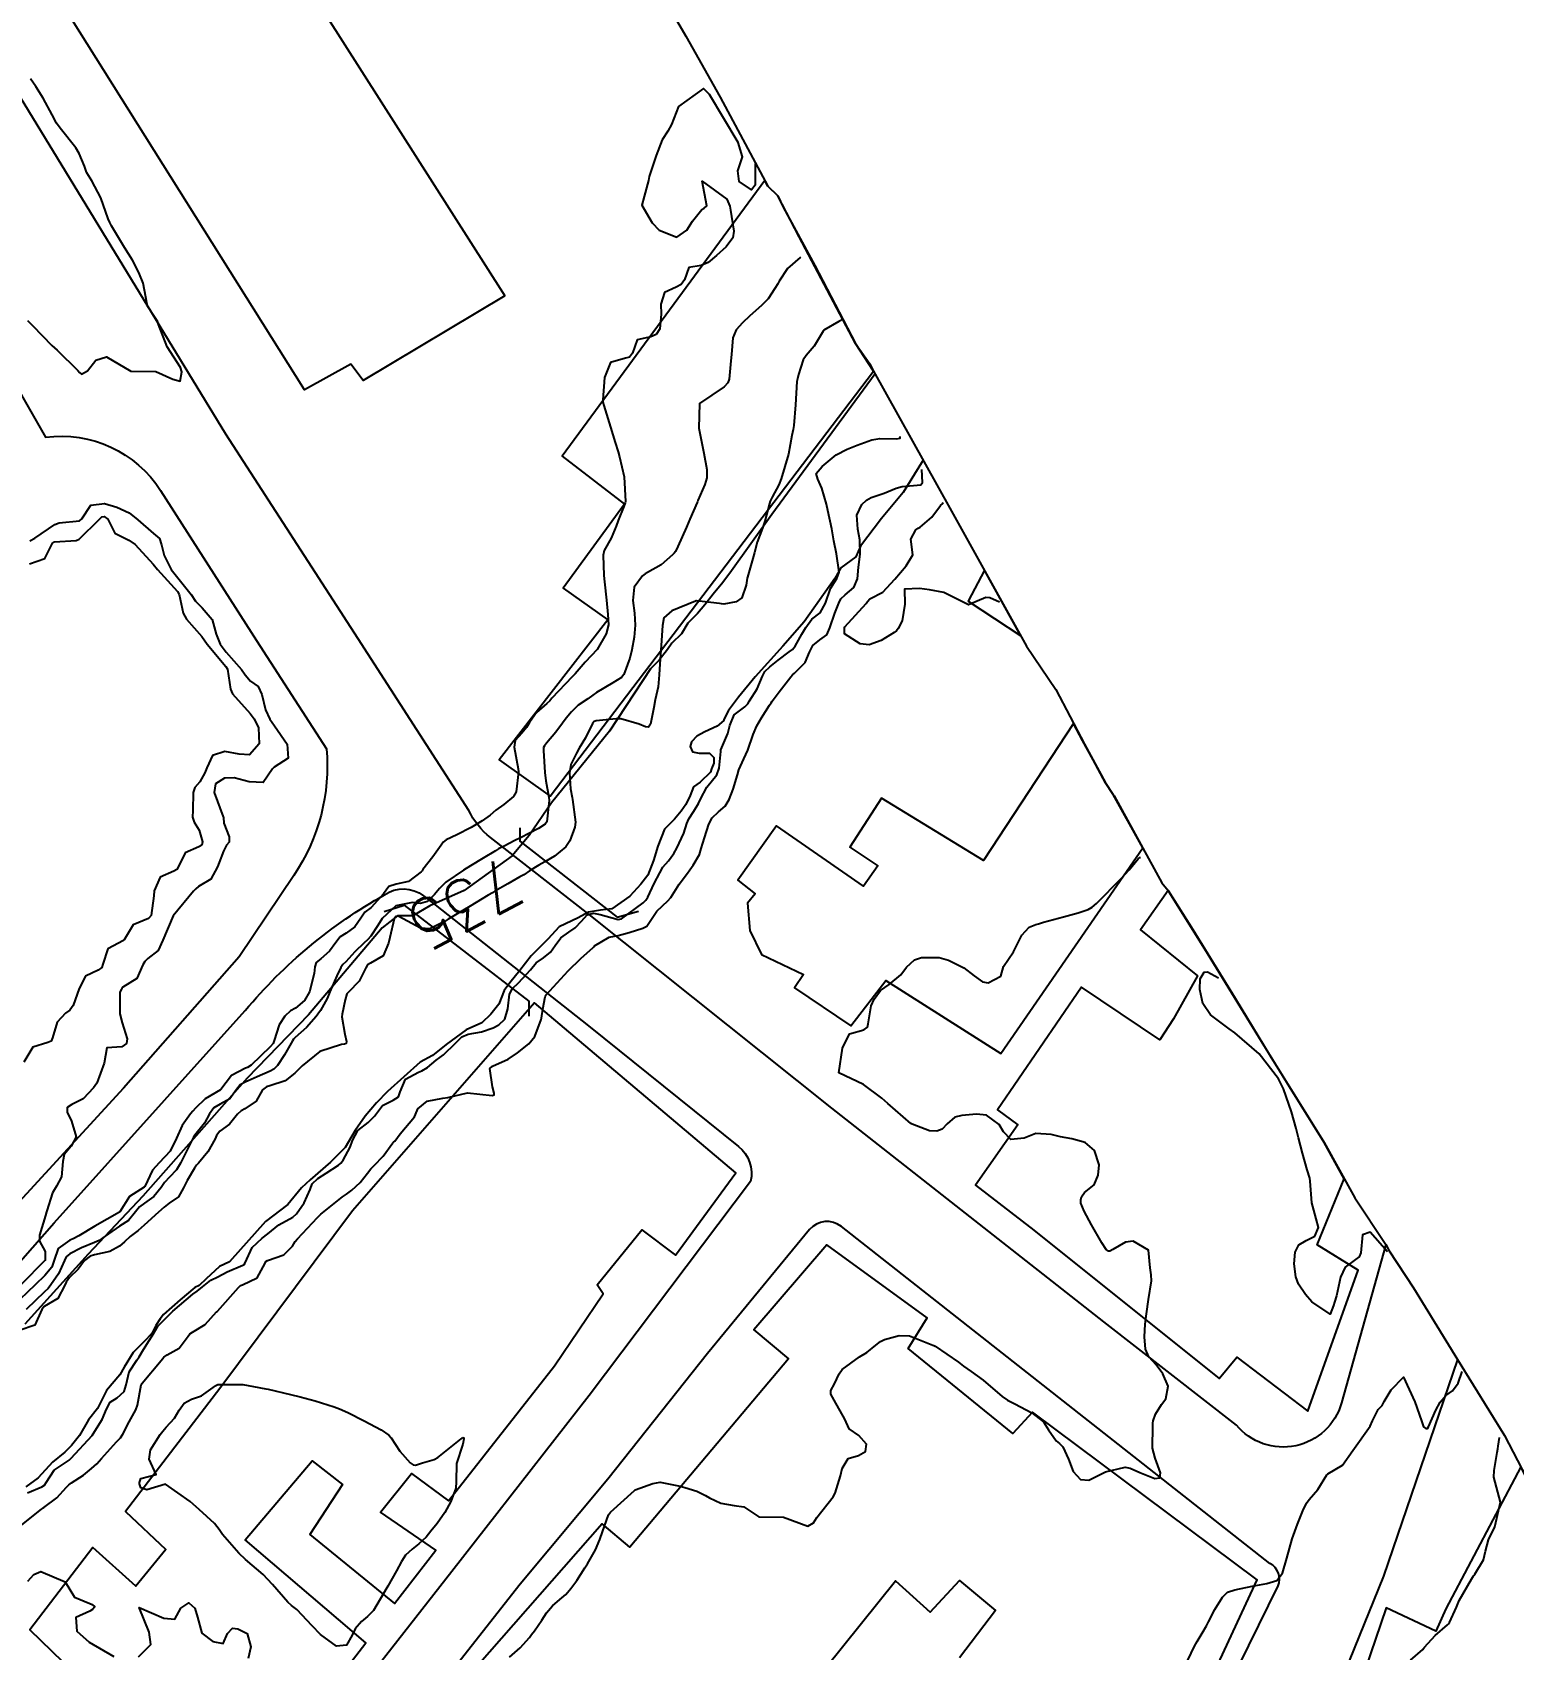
# Model space of a CAD drawing. Header units: metres. Extents: x 318500 to 325275, y 7408834 to 7428799.
# Drawn here: x 320655.9 to 320775.7, y 7410100.4 to 7410231.3 of the extents above; entities that cross this region are included whole.
import ezdxf
from ezdxf.enums import TextEntityAlignment as Align

# ---------------------------------------------------------------- set-up
doc = ezdxf.new("R2010")
doc.units = ezdxf.units.M
doc.header["$MEASUREMENT"] = 0
for name, color, linetype in [('Area', 45, 'Continuous'), ('Cotas', 45, 'Continuous'), ('Curvas de Nivel 1m', 11, 'Continuous'), ('Curvas de Nivel 5m', 15, 'Continuous'), ('Edificações', 30, 'Continuous'), ('Hidrografia', 140, 'Continuous'), ('Pontes_Viadutos_Tubos', 190, 'Continuous'), ('Vias Primárias', 230, 'Continuous')]:
    doc.layers.add(name, color=color, linetype=linetype)
doc.styles.add('Style-STANDARD', font='STANDARD.shx')

msp = doc.modelspace()

# ---------------------------------------------------------------- linework, layer by layer
at = {"layer": 'Area'}
msp.add_lwpolyline([(320704.37, 7410238.52), (320708.75, 7410230.95), (320711.53, 7410226.01), (320715.38, 7410218.82), (320716.19, 7410218.03), (320716.63, 7410217.11), (320719.18, 7410212.39), (320722.49, 7410206.07), (320723.63, 7410204.43), (320723.95, 7410203.83), (320730.11, 7410192.76), (320736.33, 7410181.59), (320738.7, 7410178.08), (320741, 7410173.65), (320742.7, 7410170.54), (320743.41, 7410169.48), (320747.27, 7410162.45), (320747.79, 7410161.81), (320749.78, 7410158.66), (320753.2, 7410153.12), (320756.04, 7410148.43), (320760.39, 7410141.42), (320762.87, 7410136.96), (320765.38, 7410133.17), (320765.65, 7410132.66), (320767.62, 7410129.68), (320771.18, 7410123.87), (320774.99, 7410117.73), (320777.46, 7410112.96)], dxfattribs=at)
at = {"layer": 'Curvas de Nivel 1m', "flags": 128}
for points, elevation in [([(320714.36, 7410220.65), (320714.36, 7410218.89), (320714.08, 7410218.5), (320713.06, 7410219.18), (320712.96, 7410220.04), (320713.33, 7410221.18), (320712.98, 7410222.33), (320710.67, 7410226.23), (320710.18, 7410226.72), (320708.17, 7410225.25), (320707.61, 7410223.79), (320707.29, 7410223.26), (320706.84, 7410222.56), (320706.36, 7410221.28), (320706.1, 7410220.47), (320705.78, 7410219.6), (320705.73, 7410219.28), (320705.38, 7410217.97), (320705.21, 7410217.28), (320706.04, 7410215.84), (320706.6, 7410215.26), (320708.02, 7410214.68), (320708.84, 7410215.24), (320709.29, 7410215.98), (320710.06, 7410216.91), (320710.24, 7410217.04), (320710.45, 7410217.21), (320710.09, 7410219.22), (320712.07, 7410217.76), (320712.32, 7410217.19), (320712.37, 7410216.88), (320712.65, 7410215.18), (320712.57, 7410214.64), (320712.02, 7410213.89), (320711.25, 7410213.2), (320710.57, 7410212.64), (320710, 7410212.38), (320708.99, 7410212.24), (320708.65, 7410211.24), (320708.38, 7410210.84), (320707.97, 7410210.63), (320707.02, 7410210.2), (320706.73, 7410209.26), (320706.76, 7410208.44), (320706.65, 7410207.26), (320706.37, 7410206.81), (320705.92, 7410206.62), (320704.83, 7410206.37), (320704.45, 7410205.29), (320704.21, 7410204.98), (320703.89, 7410204.89), (320702.66, 7410204.54), (320702.19, 7410203.33), (320702.03, 7410201.51), (320702.04, 7410201.33), (320702.12, 7410201.05), (320702.67, 7410199.32), (320703.05, 7410198.06), (320703.27, 7410197.31), (320703.38, 7410196.9), (320703.77, 7410195.3), (320703.88, 7410193.3), (320703.86, 7410193.18), (320703.73, 7410192.88), (320703.27, 7410191.76), (320703.12, 7410191.31), (320702.71, 7410190.33), (320702.15, 7410189.32), (320702.06, 7410188.95), (320702.13, 7410187.32), (320702.19, 7410186.79), (320702.34, 7410185.32), (320702.46, 7410184.16), (320702.49, 7410183.32), (320702.32, 7410182.6), (320701.58, 7410181.33), (320700.61, 7410180.29), (320699.8, 7410179.35), (320699.67, 7410179.22), (320699.55, 7410179.1), (320697.93, 7410177.37), (320697.75, 7410177.16), (320697.52, 7410176.95), (320696.67, 7410176.23), (320696.12, 7410175.4), (320695.88, 7410175.02), (320695.49, 7410174.55), (320694.94, 7410173.95), (320694.86, 7410173.42), (320695.19, 7410171.67), (320695.21, 7410171.41), (320695.04, 7410169.8), (320694.82, 7410169.42), (320694.04, 7410168.79), (320693.4, 7410168.31), (320692.92, 7410167.92), (320692.28, 7410167.45), (320691.38, 7410166.92), (320690.22, 7410166.32), (320689.37, 7410165.91), (320689.13, 7410165.73), (320688.97, 7410165.49), (320688.3, 7410164.55), (320687.49, 7410163.51), (320687.42, 7410163.42), (320687.34, 7410163.32), (320686.31, 7410162.54), (320685.32, 7410162.34), (320684.72, 7410162.15), (320684.29, 7410161.56), (320683.3, 7410160.45), (320682.8, 7410160.07), (320682.47, 7410159.58), (320681.97, 7410158.89), (320681.27, 7410158.38), (320680.79, 7410158.07), (320680.45, 7410157.6), (320679.94, 7410156.92), (320679.24, 7410156.3), (320678.86, 7410156), (320678.75, 7410155.63), (320678.7, 7410155.1), (320678.3, 7410153.63), (320677.91, 7410152.93), (320677.19, 7410152.3), (320676.77, 7410152.07), (320676.31, 7410151.66), (320675.87, 7410150.96), (320675.46, 7410149.67), (320675.37, 7410149.45), (320675.14, 7410149.17), (320673.59, 7410147.69), (320673.31, 7410147.51), (320673.13, 7410147.44), (320671.99, 7410146.85), (320671.14, 7410145.73), (320671.12, 7410145.71), (320671.1, 7410145.69), (320669.86, 7410144.97), (320669.08, 7410144.2), (320668.87, 7410143.96), (320668.68, 7410143.76), (320668.02, 7410142.8), (320667.56, 7410141.77), (320667.03, 7410140.74), (320666.14, 7410139.79), (320665.62, 7410139.19), (320664.99, 7410137.87), (320664.97, 7410137.83), (320664.93, 7410137.81), (320663.74, 7410137.07), (320662.97, 7410135.83), (320662.93, 7410135.8), (320660.95, 7410134.67), (320659.64, 7410133.88), (320659.19, 7410133.64), (320658.93, 7410133.53), (320657.99, 7410132.84), (320657.66, 7410131.9), (320657.46, 7410131.35), (320656.89, 7410130.67), (320656.12, 7410129.92), (320654.87, 7410128.73)], 737), ([(320655.5, 7410207.95), (320655.92, 7410207.51), (320657.48, 7410205.92), (320657.89, 7410205.53), (320659.58, 7410203.89), (320659.71, 7410203.73), (320659.87, 7410203.61), (320660.36, 7410203.88), (320661.02, 7410204.74), (320661.89, 7410205), (320663.87, 7410203.83), (320665.87, 7410203.81), (320667.27, 7410203.19), (320667.86, 7410203.04), (320667.99, 7410203.78), (320667.88, 7410204.13), (320666.81, 7410205.8), (320666.11, 7410207.62), (320666.04, 7410207.81), (320666.01, 7410207.89), (320665.93, 7410208), (320665.21, 7410209.08), (320665.07, 7410209.82), (320664.85, 7410210.95), (320664.51, 7410211.83), (320663.99, 7410212.83), (320663.35, 7410213.85), (320662.3, 7410215.59), (320662.15, 7410215.86), (320662.03, 7410216.16), (320661.43, 7410217.87), (320660.71, 7410219.25), (320660.31, 7410219.89), (320660.24, 7410220.03), (320660.1, 7410220.44), (320659.67, 7410221.46), (320659.4, 7410221.9), (320658.13, 7410223.5), (320657.84, 7410223.92), (320657.49, 7410224.59), (320656.78, 7410225.93), (320656.18, 7410226.86), (320655.73, 7410227.5)], 737), ([(320718.04, 7410213.06), (320718.01, 7410213.04), (320716.97, 7410212.15), (320716.32, 7410211.13), (320716.2, 7410210.91), (320715.97, 7410210.52), (320715.41, 7410209.7), (320714.87, 7410209.16), (320713.94, 7410208.33), (320713.35, 7410207.76), (320712.83, 7410207.18), (320712.57, 7410206.54), (320712.44, 7410205.18), (320712.4, 7410204.68), (320712.25, 7410203.19), (320712.16, 7410202.89), (320711.86, 7410202.57), (320709.85, 7410201.22), (320709.82, 7410199.22), (320710.22, 7410197.21), (320710.46, 7410195.89), (320710.46, 7410195.21), (320710.3, 7410194.68), (320709.74, 7410193.38), (320709.7, 7410193.27), (320709.68, 7410193.22), (320709.08, 7410191.87), (320708.8, 7410191.23), (320708.1, 7410189.65), (320707.92, 7410189.25), (320707.82, 7410189.11), (320707.69, 7410188.97), (320706.77, 7410188.17), (320705.66, 7410187.55), (320705.48, 7410187.45), (320705.24, 7410187.28), (320704.57, 7410186.36), (320704.48, 7410185.29), (320704.6, 7410184.27), (320704.66, 7410183.28), (320704.57, 7410182.31), (320704.4, 7410181.29), (320704.24, 7410180.61), (320703.75, 7410179.3), (320703.55, 7410179.06), (320702.84, 7410178.61), (320701.54, 7410177.84), (320701.24, 7410177.63), (320700.83, 7410177.34), (320700.06, 7410176.81), (320699.51, 7410176.28), (320699.09, 7410175.77), (320698.77, 7410175.36), (320698.23, 7410174.63), (320697.48, 7410173.73), (320697.32, 7410173.53), (320697.25, 7410173.38), (320697.25, 7410173.16), (320697.35, 7410171.38), (320697.44, 7410170.69), (320697.67, 7410169.38), (320697.69, 7410169.11), (320697.51, 7410167.38), (320697.39, 7410167.18), (320696.83, 7410166.84), (320695.38, 7410166.09), (320694.93, 7410165.86), (320694.06, 7410165.42), (320693.61, 7410165.18), (320693.36, 7410165.03), (320692.37, 7410164.43), (320691.35, 7410163.82), (320690.76, 7410163.47), (320689.33, 7410162.5), (320688.82, 7410161.99), (320688.43, 7410161.5), (320687.86, 7410160.94), (320687.3, 7410160.78), (320686.65, 7410160.86), (320685.3, 7410160.58), (320684.18, 7410159.56), (320683.84, 7410159), (320683.27, 7410158.13), (320683, 7410157.84), (320682.73, 7410157.58), (320681.98, 7410156.85), (320681.24, 7410156.06), (320681.01, 7410155.82), (320680.85, 7410155.6), (320680.53, 7410154.91), (320679.96, 7410153.61), (320679.73, 7410153.09), (320679.19, 7410152.12), (320678.99, 7410151.82), (320678.84, 7410151.63), (320678.06, 7410150.74), (320677.15, 7410149.93), (320677.02, 7410149.78), (320676.94, 7410149.65), (320676.28, 7410148.51), (320675.73, 7410147.66), (320675.44, 7410147.35), (320675.12, 7410147.19), (320674.07, 7410146.73), (320673.11, 7410146.32), (320672.71, 7410146.1), (320672.42, 7410145.71), (320671.86, 7410144.95), (320671.08, 7410144.52), (320670.58, 7410144.24), (320670.21, 7410143.74), (320669.81, 7410142.99), (320669.04, 7410142.02), (320668.92, 7410141.87), (320668.87, 7410141.75), (320668.72, 7410141.43), (320667.87, 7410139.77), (320667.55, 7410139.23), (320667, 7410138.63), (320666.58, 7410138.2), (320666.3, 7410137.79), (320665.72, 7410137.05), (320664.97, 7410136.52), (320664.55, 7410136.23), (320664.25, 7410135.82), (320663.66, 7410135.12), (320662.95, 7410134.65), (320661.78, 7410133.85), (320661.3, 7410133.49), (320660.93, 7410133.34), (320659.88, 7410132.92), (320658.92, 7410132.43), (320658.62, 7410132.19), (320658.49, 7410131.89), (320658, 7410130.79), (320657.4, 7410129.9), (320657.17, 7410129.62), (320656.87, 7410129.36), (320655.38, 7410127.93)], 736), ([(320654.62, 7410110.14), (320655.98, 7410111.26), (320656.64, 7410111.77), (320656.72, 7410111.83), (320656.82, 7410111.91), (320657.87, 7410112.68), (320658.66, 7410113.55), (320658.83, 7410113.73), (320659.07, 7410113.88), (320660.04, 7410114.51), (320660.69, 7410115.04), (320661.11, 7410115.43), (320661.49, 7410115.85), (320662.71, 7410117.2), (320663.01, 7410117.53), (320663.2, 7410117.83), (320663.72, 7410118.84), (320664.26, 7410119.81), (320664.4, 7410120.17), (320664.7, 7410121.81), (320664.72, 7410121.87), (320664.78, 7410121.95), (320666.32, 7410123.79), (320666.54, 7410124.05), (320666.81, 7410124.25), (320667.78, 7410124.8), (320668.51, 7410125.75), (320668.64, 7410125.95), (320668.84, 7410126.09), (320669.87, 7410126.71), (320670.8, 7410127.73), (320670.83, 7410127.76), (320670.86, 7410127.79), (320672.57, 7410129.7), (320672.74, 7410129.85), (320672.88, 7410129.91), (320674.09, 7410130.49), (320674.72, 7410131.67), (320674.78, 7410131.8), (320674.91, 7410131.88), (320676.24, 7410132.34), (320676.93, 7410133.03), (320677.16, 7410133.42), (320677.34, 7410133.64), (320678.97, 7410135.36), (320679.1, 7410135.49), (320679.23, 7410135.62), (320680.98, 7410137.02), (320681.31, 7410137.26), (320681.74, 7410137.58), (320682.4, 7410138.18), (320683.01, 7410138.96), (320683.28, 7410139.31), (320683.55, 7410139.56), (320684.26, 7410140.32), (320685.05, 7410141.39), (320685.12, 7410141.47), (320685.21, 7410141.54), (320685.65, 7410142.13), (320686.8, 7410143.51), (320686.89, 7410143.69), (320687.08, 7410144.15), (320687.82, 7410144.77), (320689.09, 7410145.01), (320689.5, 7410145.07), (320691.1, 7410145.46), (320693.1, 7410145.22), (320693.24, 7410145.28), (320693.25, 7410145.43), (320693.11, 7410145.94), (320692.91, 7410147.43), (320693.13, 7410147.61), (320694.38, 7410148.18), (320695.14, 7410148.69), (320696.05, 7410149.4), (320696.55, 7410150), (320697.05, 7410151.38), (320697.07, 7410151.49), (320697.19, 7410152.22), (320697.37, 7410153.22), (320697.45, 7410153.38), (320699.23, 7410155.32), (320700.27, 7410156.31), (320701.26, 7410157.22), (320701.31, 7410157.27), (320701.37, 7410157.33), (320702.55, 7410158.04), (320703.27, 7410158.19), (320704.16, 7410158.41), (320705.28, 7410158.77), (320705.61, 7410158.94), (320705.82, 7410159.26), (320706.4, 7410160.16), (320707.31, 7410160.99), (320707.54, 7410161.25), (320708.22, 7410162.34), (320708.89, 7410163.23), (320709.08, 7410163.49), (320709.35, 7410163.86), (320709.85, 7410164.72), (320710.01, 7410165.21), (320710.26, 7410166.09), (320710.63, 7410167.2), (320710.89, 7410167.71), (320711.4, 7410168.18), (320711.95, 7410168.64), (320712.26, 7410169.18), (320712.58, 7410170.03), (320712.93, 7410171.18), (320713.05, 7410171.57), (320713.46, 7410172.48), (320713.76, 7410173.17), (320714.2, 7410174.44), (320714.51, 7410175.15), (320714.88, 7410175.78), (320715.53, 7410176.81), (320715.66, 7410177.01), (320715.75, 7410177.14), (320716.3, 7410177.89), (320717.25, 7410179.11), (320717.39, 7410179.27), (320717.55, 7410179.4), (320718.4, 7410180.27), (320718.76, 7410181.1), (320719.03, 7410181.65), (320719.6, 7410182.1), (320720.17, 7410182.51), (320720.41, 7410183.08), (320720.81, 7410184.26), (320721.13, 7410185.07), (320721.29, 7410185.41), (320721.64, 7410185.74), (320722.36, 7410186.33), (320722.64, 7410187.05), (320722.73, 7410187.98), (320722.85, 7410189.04), (320722.84, 7410190.18), (320722.68, 7410191.05), (320722.59, 7410192.18), (320722.99, 7410193.04), (320723.38, 7410193.4), (320723.75, 7410193.61), (320724.79, 7410193.98), (320725.76, 7410194.37), (320726.26, 7410194.5), (320727.76, 7410194.64), (320727.91, 7410194.84), (320727.84, 7410195.89)], 736), ([(320655.69, 7410190.11), (320656.1, 7410190.34), (320657.71, 7410191.44), (320658.05, 7410191.56), (320659.71, 7410191.72), (320659.9, 7410191.89), (320660.62, 7410192.99), (320661.73, 7410193.13), (320662.73, 7410192.84), (320663.72, 7410192.39), (320664.43, 7410191.82), (320665.7, 7410190.7), (320666.18, 7410190.29), (320666.35, 7410189.8), (320666.55, 7410188.92), (320667.13, 7410187.79), (320667.65, 7410187.13), (320668.74, 7410185.76), (320669.09, 7410185.23), (320669.62, 7410184.68), (320670.45, 7410183.74), (320670.77, 7410182.56), (320671.08, 7410181.74), (320671.57, 7410181.11), (320672.8, 7410179.71), (320673.1, 7410179.26), (320673.54, 7410178.76), (320674.17, 7410178.33), (320674.45, 7410177.69), (320674.74, 7410176.45), (320675.11, 7410175.68), (320675.49, 7410175.14), (320676.51, 7410173.66), (320676.58, 7410172.54), (320675.45, 7410171.81), (320675.33, 7410171.67), (320674.57, 7410170.55), (320673.43, 7410170.61), (320672.23, 7410170.93), (320671.44, 7410170.92), (320670.71, 7410170.46), (320670.6, 7410169.74), (320671.33, 7410167.79), (320671.35, 7410167.73), (320671.39, 7410167.27), (320671.81, 7410166.16), (320671.82, 7410165.72), (320671.61, 7410165.48), (320671.36, 7410165), (320671, 7410164.08), (320670.87, 7410163.73), (320670.32, 7410162.74), (320669.32, 7410162.13), (320669.11, 7410161.96), (320668.93, 7410161.76), (320667.28, 7410159.78), (320666.44, 7410157.79), (320666.07, 7410156.97), (320665.24, 7410156.33), (320664.98, 7410156.07), (320664.82, 7410155.81), (320664.34, 7410154.69), (320663.2, 7410153.99), (320663.14, 7410153.89), (320663.11, 7410153.83), (320662.96, 7410153.59), (320662.98, 7410151.83), (320663.17, 7410151.1), (320663.57, 7410149.83), (320663.52, 7410149.45), (320663.14, 7410149.17), (320661.91, 7410149.08), (320661.69, 7410147.85), (320661.1, 7410146.24), (320660.85, 7410145.86), (320660.01, 7410144.95), (320659.08, 7410144.51), (320658.7, 7410144.27), (320658.71, 7410143.89), (320659.06, 7410143.15), (320659.43, 7410141.88), (320659.03, 7410141.12), (320658.46, 7410140.46), (320658.37, 7410139.9), (320658.24, 7410138.66), (320657.84, 7410137.9), (320657.53, 7410137.35), (320657.06, 7410135.91), (320657.04, 7410135.83), (320656.96, 7410135.51), (320656.47, 7410133.92), (320656.46, 7410133.44), (320656.92, 7410132.61), (320656.94, 7410131.91), (320656.93, 7410131.89), (320656.91, 7410131.87), (320654.98, 7410129.94)], 738), ([(320734.14, 7410185.14), (320733.34, 7410185.5), (320733.02, 7410185.53), (320731.63, 7410184.93), (320729.64, 7410185.93), (320728.46, 7410186.15), (320727.65, 7410186.25), (320726.44, 7410186.2), (320726.48, 7410185), (320726.26, 7410183.64), (320725.94, 7410183.01), (320725.79, 7410182.82), (320725.61, 7410182.69), (320724.55, 7410182.06), (320723.59, 7410181.7), (320722.86, 7410181.77), (320721.6, 7410182.59), (320721.58, 7410183.06), (320721.61, 7410183.15), (320723.34, 7410185.03), (320723.46, 7410185.21), (320723.64, 7410185.43), (320724.7, 7410185.96), (320725.66, 7410187.01), (320726.58, 7410188.1), (320727.11, 7410188.99), (320726.96, 7410190.25), (320727.37, 7410190.99), (320727.56, 7410191.13), (320727.71, 7410191.23), (320728.66, 7410192.03), (320729.37, 7410192.96), (320729.55, 7410193.14), (320729.57, 7410193.22)], 737), ([(320655.66, 7410188.24), (320656.91, 7410188.68), (320657.53, 7410189.91), (320657.69, 7410190.04), (320659.44, 7410190.15), (320659.69, 7410190.26), (320661.33, 7410191.87), (320661.52, 7410192.06), (320661.71, 7410192.07), (320661.99, 7410191.86), (320662.57, 7410190.72), (320663.69, 7410190.16), (320664.21, 7410189.82), (320665.67, 7410188.23), (320666.02, 7410187.8), (320667.63, 7410186.02), (320667.76, 7410185.78), (320668.1, 7410184.25), (320668.37, 7410183.77), (320669.59, 7410182.37), (320670.04, 7410181.75), (320671.55, 7410179.95), (320671.68, 7410179.73), (320671.91, 7410178.1), (320672.09, 7410177.72), (320673.51, 7410176.15), (320673.83, 7410175.7), (320674.2, 7410174.98), (320674.24, 7410173.69), (320673.46, 7410172.8), (320672.61, 7410172.86), (320671.46, 7410173.07), (320670.47, 7410172.73), (320670.02, 7410171.74), (320669.85, 7410171.34), (320669.43, 7410170.62), (320669.03, 7410170.16), (320668.91, 7410169.76), (320668.88, 7410168.28), (320668.85, 7410167.76), (320668.97, 7410167.34), (320669.38, 7410166.7), (320669.66, 7410165.75), (320669.61, 7410165.5), (320669.36, 7410165.35), (320668.25, 7410164.88), (320667.71, 7410163.77), (320667.58, 7410163.53), (320667.33, 7410163.39), (320666.23, 7410162.89), (320665.76, 7410161.8), (320665.72, 7410161.39), (320665.51, 7410159.81), (320665.28, 7410159.55), (320664.06, 7410159.04), (320663.31, 7410157.83), (320663.29, 7410157.8), (320663.26, 7410157.78), (320662.01, 7410157.09), (320661.59, 7410155.85), (320661.5, 7410155.58), (320661.22, 7410155.37), (320660.19, 7410154.9), (320659.69, 7410153.88), (320659.19, 7410152.52), (320658.93, 7410152.15), (320658.58, 7410151.9), (320657.9, 7410151.17), (320657.52, 7410149.91), (320657.41, 7410149.64), (320657.14, 7410149.52), (320655.93, 7410149.14), (320655.21, 7410147.94)], 739), ([(320694.49, 7410099.8), (320695.36, 7410100.54), (320696.11, 7410101.39), (320696.28, 7410101.61), (320696.52, 7410101.91), (320697.12, 7410102.78), (320697.49, 7410103.37), (320697.97, 7410103.94), (320698.56, 7410104.44), (320699.04, 7410104.86), (320699.45, 7410105.34), (320699.93, 7410105.98), (320700.59, 7410107.01), (320700.79, 7410107.33), (320701.46, 7410108.47), (320701.8, 7410109.31), (320702.02, 7410109.92), (320702.5, 7410111.3), (320702.65, 7410111.52), (320704.6, 7410113.27), (320704.64, 7410113.31), (320704.67, 7410113.33), (320706.09, 7410113.84), (320706.68, 7410113.94), (320708.29, 7410113.61), (320708.67, 7410113.51), (320709.65, 7410113.21), (320710.34, 7410112.87), (320710.66, 7410112.68), (320711.58, 7410112.26), (320712.66, 7410112.07), (320713.44, 7410111.94), (320714.65, 7410111.14), (320716.65, 7410111.11), (320718.64, 7410110.39), (320719.08, 7410110.65), (320719.36, 7410111.08), (320720.67, 7410112.77), (320720.83, 7410113.06), (320721.27, 7410114.47), (320721.4, 7410115.05), (320721.9, 7410115.85), (320722.72, 7410116.11), (320723.3, 7410116.44), (320723.36, 7410117.02), (320722.74, 7410117.72), (320721.96, 7410118.26), (320721.61, 7410119.05), (320720.77, 7410120.59), (320720.49, 7410121.06), (320720.5, 7410121.35), (320720.79, 7410121.9), (320721.15, 7410122.71), (320721.41, 7410123.05), (320722.82, 7410124.1), (320723.4, 7410124.45), (320724.14, 7410125.02), (320724.51, 7410125.34), (320724.84, 7410125.49), (320726.02, 7410125.82), (320726.84, 7410125.78), (320728.74, 7410125.04), (320728.83, 7410125), (320728.93, 7410124.95), (320730.82, 7410123.65), (320731.23, 7410123.34), (320731.84, 7410122.91), (320732.8, 7410122.19), (320734.35, 7410120.88), (320734.78, 7410120.57), (320735.36, 7410120.28), (320736.76, 7410119.56), (320737.69, 7410118.84), (320738.11, 7410118.19), (320738.73, 7410117.28), (320738.99, 7410117.07), (320739.26, 7410116.81), (320739.72, 7410115.81), (320740.1, 7410114.8), (320740.69, 7410114.17), (320741.37, 7410114.11), (320742.7, 7410114.77), (320744.3, 7410115.15), (320744.71, 7410115.08), (320745.49, 7410114.73), (320746.69, 7410114.24), (320747.1, 7410114.3), (320747.15, 7410114.71), (320746.72, 7410115.9), (320746.52, 7410116.71), (320746.53, 7410118.5), (320746.54, 7410118.71), (320746.56, 7410118.9), (320746.76, 7410119.44), (320747.24, 7410120.24), (320747.6, 7410120.7), (320747.78, 7410121.72), (320747.35, 7410122.7), (320746.82, 7410123.44), (320746.21, 7410124.1), (320745.94, 7410124.72), (320745.86, 7410125.71), (320745.91, 7410126.72), (320746.02, 7410127.58), (320746.18, 7410128.72), (320746.43, 7410130.24), (320746.41, 7410130.72), (320746.33, 7410131.3), (320746.19, 7410132.72), (320744.95, 7410133.44), (320744.33, 7410133.37), (320743.31, 7410132.76), (320743.07, 7410132.63), (320742.94, 7410132.64), (320742.76, 7410132.77), (320742.41, 7410133.31), (320741.57, 7410134.78), (320740.98, 7410135.88), (320740.7, 7410136.51), (320740.7, 7410136.79), (320740.76, 7410137.02), (320741, 7410137.39), (320741.78, 7410138.01), (320742.12, 7410138.78), (320742.2, 7410139.61), (320741.82, 7410140.78), (320741.06, 7410141.44), (320739.98, 7410141.73), (320739.06, 7410141.88), (320738.32, 7410142.09), (320737.06, 7410142.17), (320736.14, 7410141.78), (320735.06, 7410141.68), (320734.46, 7410142.28), (320734.11, 7410142.88), (320733.08, 7410143.65), (320732.26, 7410143.73), (320731.08, 7410143.62), (320730.53, 7410143.48), (320729.91, 7410142.94), (320729.49, 7410142.52), (320729.06, 7410142.35), (320728.47, 7410142.37), (320727.07, 7410142.91), (320727.02, 7410142.93), (320726.97, 7410142.98), (320725.09, 7410144.59), (320724.62, 7410145.01), (320723.12, 7410146.12), (320721.13, 7410147.06), (320721.44, 7410149.06), (320721.99, 7410150.22), (320723.17, 7410150.55), (320723.45, 7410150.75), (320723.5, 7410151.03), (320723.75, 7410152.48), (320723.98, 7410153.02), (320724.5, 7410153.73), (320725.22, 7410154.21), (320726.15, 7410155), (320726.61, 7410155.62), (320727.25, 7410156.2), (320727.82, 7410156.41), (320729.25, 7410156.39), (320730.02, 7410156.17), (320731.24, 7410155.55), (320732.09, 7410154.92), (320732.76, 7410154.44), (320733.22, 7410154.34), (320734.23, 7410154.89), (320734.46, 7410155.66), (320735.26, 7410156.87), (320735.95, 7410158.2), (320736.54, 7410158.86), (320737.07, 7410159.08), (320737.29, 7410159.13), (320737.7, 7410159.25), (320739.3, 7410159.68), (320740.5, 7410160), (320741.3, 7410160.27), (320741.63, 7410160.47), (320741.98, 7410160.78), (320742.65, 7410161.44), (320743.33, 7410162.15), (320743.64, 7410162.46), (320743.94, 7410162.76), (320744.62, 7410163.48), (320745.36, 7410164.37), (320745.49, 7410164.49), (320745.54, 7410164.48)], 737), ([(320765.53, 7410132.59), (320764.11, 7410134.18), (320763.5, 7410133.96), (320763.36, 7410132.49), (320763.24, 7410132.19), (320762.93, 7410131.95), (320762.09, 7410131.35), (320761.73, 7410130.52), (320761.39, 7410129.02), (320761.24, 7410128.52), (320761.16, 7410128.25), (320760.88, 7410127.55), (320759.39, 7410128.54), (320758.9, 7410129.12), (320758.32, 7410129.98), (320758.11, 7410130.56), (320757.96, 7410131.6), (320758.04, 7410132.56), (320758.35, 7410133.16), (320758.95, 7410133.49), (320759.65, 7410133.85), (320759.93, 7410134.54), (320759.57, 7410135.96), (320759.4, 7410136.55), (320759.27, 7410138.3), (320759.23, 7410138.55), (320759.03, 7410139.21), (320758.65, 7410140.56), (320758.31, 7410141.81), (320758.12, 7410142.56), (320757.75, 7410143.91), (320757.12, 7410145.77), (320756.69, 7410146.59), (320755.15, 7410148.61), (320753.18, 7410150.3), (320752.7, 7410150.64), (320751.2, 7410151.75), (320750.59, 7410152.67), (320750.35, 7410153.8), (320750.37, 7410154.67), (320750.69, 7410155.22), (320750.95, 7410155.24), (320751.84, 7410154.75)], 738), ([(320749.38, 7410099.55), (320749.92, 7410100.67), (320750.12, 7410101.06), (320750.53, 7410101.72), (320750.87, 7410102.32), (320751.04, 7410102.65), (320751.56, 7410103.64), (320752.16, 7410104.64), (320752.57, 7410105.04), (320753.18, 7410105.23), (320754.58, 7410105.54), (320755.75, 7410105.76), (320756.58, 7410106), (320757.04, 7410106.57), (320757.39, 7410107.79), (320757.58, 7410108.57), (320757.82, 7410109.37), (320758.23, 7410110.56), (320758.66, 7410111.64), (320758.96, 7410112.26), (320759.18, 7410112.54), (320759.88, 7410113.34), (320760.61, 7410114.53), (320760.65, 7410114.58), (320760.7, 7410114.63), (320761.89, 7410115.33), (320762.73, 7410116.5), (320764.11, 7410118.48), (320764.32, 7410118.92), (320764.77, 7410119.82), (320765.1, 7410120.14), (320765.26, 7410120.47), (320765.83, 7410121.42), (320766.81, 7410122.45), (320767.74, 7410120.44), (320768.28, 7410118.9), (320768.42, 7410118.43), (320768.62, 7410118.29), (320768.75, 7410118.29), (320768.85, 7410118.42), (320769.42, 7410119.76), (320769.77, 7410120.41), (320770.23, 7410120.95), (320770.79, 7410121.34), (320771.24, 7410121.95), (320771.56, 7410122.89)], 738), ([(320767.38, 7410099.55), (320768.38, 7410100.42), (320768.44, 7410100.49), (320768.51, 7410100.59), (320769.39, 7410101.54), (320770.37, 7410102.39), (320770.45, 7410102.48), (320770.54, 7410102.6), (320771.1, 7410103.84), (320771.33, 7410104.38), (320772.32, 7410106.09), (320772.48, 7410106.36), (320772.52, 7410106.43), (320772.59, 7410106.5), (320773.3, 7410107.66), (320773.46, 7410108.35), (320773.7, 7410109.28), (320774.2, 7410110.34), (320774.67, 7410112.34), (320774.13, 7410114.35), (320774.15, 7410114.9), (320774.38, 7410116.35), (320774.44, 7410116.64), (320774.48, 7410116.85), (320774.59, 7410117.57)], 739), ([(320655.53, 7410105.93), (320656.01, 7410106.47), (320656.57, 7410106.72), (320658.56, 7410105.89), (320659.3, 7410104.63), (320660.54, 7410104.14), (320660.74, 7410104.05), (320660.95, 7410103.85), (320660.76, 7410103.64), (320660.53, 7410103.52), (320659.4, 7410103), (320659.49, 7410101.88), (320660.5, 7410101), (320662.48, 7410099.83)], 737), ([(320664.48, 7410099.81), (320665.47, 7410100.82), (320665.35, 7410101.8), (320664.54, 7410103.81), (320666.53, 7410102.94), (320667.43, 7410102.86), (320667.9, 7410103.76), (320668.54, 7410104.19), (320669.03, 7410103.75), (320669.24, 7410103.03), (320669.59, 7410101.74), (320670.5, 7410101.06), (320671.32, 7410100.89), (320671.68, 7410101.71), (320672.08, 7410102.14), (320672.52, 7410102.07), (320673.26, 7410101.69), (320673.57, 7410100.61), (320673.34, 7410099.69)], 737)]:
    msp.add_lwpolyline(points, dxfattribs=dict(at, elevation=elevation))
at = {"layer": 'Curvas de Nivel 1m', "elevation": 737, "flags": 128}
msp.add_lwpolyline([(320690.72, 7410117.57), (320690.8, 7410117.54), (320690.8, 7410117.46), (320690.72, 7410117.03), (320690.2, 7410115.47), (320690.18, 7410113.97), (320690.14, 7410113.47), (320689.74, 7410112.39), (320689.27, 7410111.48), (320688.63, 7410110.6), (320688.13, 7410109.99), (320687.75, 7410109.5), (320687.17, 7410108.95), (320686.61, 7410108.53), (320686.07, 7410108.04), (320685.76, 7410107.52), (320685.35, 7410106.76), (320684.64, 7410105.54), (320684.56, 7410105.39), (320683.48, 7410103.56), (320683.01, 7410103.09), (320682.53, 7410102.67), (320682.02, 7410102.07), (320681.76, 7410101.58), (320681.31, 7410100.77), (320680.5, 7410100.67), (320679.21, 7410101.61), (320678.52, 7410102.33), (320677.29, 7410103.64), (320676.86, 7410103.96), (320676.55, 7410104.23), (320675.32, 7410105.66), (320674.57, 7410106.47), (320673.14, 7410107.69), (320672.6, 7410108.19), (320671.27, 7410109.72), (320671.01, 7410110.11), (320670.63, 7410110.6), (320669.39, 7410111.74), (320668.65, 7410112.37), (320666.67, 7410113.78), (320665.15, 7410113.32), (320664.67, 7410113.49), (320664.55, 7410113.81), (320664.57, 7410113.92), (320664.68, 7410114.24), (320665.9, 7410114.58), (320665.35, 7410115.8), (320665.46, 7410116.55), (320666.22, 7410117.79), (320666.44, 7410118.07), (320666.73, 7410118.4), (320667.38, 7410119.13), (320667.78, 7410119.76), (320668.18, 7410120.34), (320668.76, 7410120.66), (320669.57, 7410120.94), (320670.7, 7410121.73), (320670.74, 7410121.77), (320670.78, 7410121.8), (320670.91, 7410121.86), (320672.78, 7410121.86), (320672.92, 7410121.84), (320673.78, 7410121.68), (320674.78, 7410121.51), (320674.97, 7410121.47), (320676.77, 7410121.03), (320677.57, 7410120.84), (320678.76, 7410120.52), (320680.3, 7410120.05), (320680.75, 7410119.89), (320681.42, 7410119.58), (320682.74, 7410118.9), (320684.11, 7410118.17), (320684.72, 7410117.75), (320684.91, 7410117.54), (320685.63, 7410116.45), (320686.47, 7410115.51), (320686.7, 7410115.36), (320686.9, 7410115.31), (320687.45, 7410115.5), (320688.41, 7410115.78), (320688.7, 7410115.93), (320690.58, 7410117.46), (320690.65, 7410117.54)], close=True, dxfattribs=at)
at = {"layer": 'Curvas de Nivel 5m', "elevation": 735, "flags": 128}
for points in [[(320721.34, 7410207.98), (320721.14, 7410207.87), (320719.93, 7410207.16), (320719.89, 7410207.13), (320719.87, 7410207.09), (320719.14, 7410205.87), (320718.49, 7410205.1), (320718.25, 7410204.75), (320717.88, 7410203.58), (320717.78, 7410203.21), (320717.76, 7410203.11), (320717.75, 7410203), (320717.63, 7410201.11), (320717.49, 7410199.45), (320717.43, 7410199.12), (320717.34, 7410198.64), (320717.05, 7410197.12), (320716.77, 7410196.12), (320716.46, 7410195.13), (320716.27, 7410194.63), (320715.75, 7410193.65), (320715.58, 7410193.31), (320715.52, 7410193.14), (320715.16, 7410191.71), (320714.96, 7410191.15), (320714.54, 7410190), (320714.3, 7410189.16), (320714.17, 7410188.68), (320713.75, 7410187.17), (320713.73, 7410187.1), (320713.65, 7410186.53), (320713.3, 7410185.5), (320712.82, 7410185.18), (320711.82, 7410184.99), (320711.63, 7410185.01), (320711.47, 7410185.04), (320710.07, 7410185.21), (320709.63, 7410185.25), (320709.6, 7410185.25), (320709.53, 7410185.22), (320707.62, 7410184.44), (320706.99, 7410183.88), (320706.86, 7410183.26), (320706.8, 7410182.05), (320706.73, 7410181.26), (320706.66, 7410180.16), (320706.61, 7410179.26), (320706.51, 7410178.29), (320706.29, 7410177.26), (320706.17, 7410176.62), (320705.89, 7410175.27), (320705.73, 7410175.04), (320705.5, 7410175.06), (320704.97, 7410175.28), (320703.51, 7410175.7), (320703.11, 7410175.7), (320701.5, 7410175.56), (320701.34, 7410175.49), (320701.22, 7410175.33), (320700.65, 7410174.17), (320700.14, 7410173.34), (320699.9, 7410172.92), (320699.46, 7410172.02), (320699.34, 7410171.35), (320699.43, 7410170.05), (320699.55, 7410169.35), (320699.58, 7410169.19), (320699.82, 7410167.35), (320699.78, 7410166.95), (320699.37, 7410165.83), (320699.05, 7410165.35), (320698.12, 7410164.61), (320697.35, 7410164.13), (320696.87, 7410163.86), (320696.11, 7410163.4), (320695.64, 7410163.1), (320695.33, 7410162.93), (320694.37, 7410162.37), (320693.31, 7410161.76), (320693.11, 7410161.63), (320692.78, 7410161.44), (320691.3, 7410160.55), (320689.52, 7410159.49), (320689.38, 7410159.4), (320689.29, 7410159.34), (320688.06, 7410158.72), (320687.28, 7410158.78), (320685.89, 7410159.53), (320685.49, 7410159.73), (320685.29, 7410159.71), (320685.16, 7410159.54), (320684.81, 7410158.01), (320684.7, 7410157.55), (320684.26, 7410156.54), (320683.24, 7410155.94), (320683.01, 7410155.8), (320682.86, 7410155.57), (320682.32, 7410154.48), (320681.46, 7410153.59), (320681.34, 7410153.46), (320681.2, 7410152.96), (320680.95, 7410151.82), (320680.93, 7410151.59), (320681.16, 7410150.2), (320681.31, 7410149.59), (320681.29, 7410149.45), (320681.15, 7410149.38), (320680.9, 7410149.35), (320679.14, 7410148.79), (320677.73, 7410147.64), (320677.43, 7410147.34), (320677.12, 7410147.03), (320676.35, 7410146.42), (320675.11, 7410146.01), (320674.84, 7410145.93), (320674.51, 7410145.68), (320674, 7410144.78), (320673.08, 7410144.16), (320672.79, 7410143.99), (320672.48, 7410143.71), (320671.85, 7410142.92), (320671.05, 7410142.36), (320670.78, 7410141.99), (320670.67, 7410141.73), (320670.1, 7410140.67), (320669.34, 7410139.75), (320669.18, 7410139.59), (320669.01, 7410139.35), (320668.41, 7410138.35), (320668.11, 7410137.76), (320667.71, 7410137.04), (320666.97, 7410136.51), (320666.56, 7410136.2), (320666.09, 7410135.79), (320664.95, 7410134.74), (320664.44, 7410134.32), (320663.8, 7410133.82), (320663.36, 7410133.4), (320662.93, 7410133.04), (320662.16, 7410132.61), (320660.92, 7410132.33), (320660.56, 7410132.22), (320660.11, 7410131.87), (320659.59, 7410131.19), (320658.89, 7410130.5), (320658.64, 7410130.14), (320658.53, 7410129.89), (320657.96, 7410128.81), (320656.86, 7410128.15), (320656.65, 7410127.91), (320656.1, 7410126.66), (320654.83, 7410126.22)], [(320655.49, 7410113.09), (320656.66, 7410113.57), (320656.87, 7410113.7), (320657.02, 7410113.91), (320657.66, 7410114.92), (320658.7, 7410115.63), (320658.86, 7410115.73), (320659.02, 7410115.89), (320660.72, 7410117.73), (320660.82, 7410117.86), (320661.55, 7410119.03), (320661.88, 7410119.84), (320662.18, 7410120.42), (320662.76, 7410120.77), (320663.32, 7410121.28), (320663.48, 7410121.82), (320663.73, 7410122.88), (320664.34, 7410123.81), (320664.54, 7410124.08), (320664.81, 7410124.54), (320665.3, 7410125.32), (320665.59, 7410125.8), (320666.05, 7410126.58), (320666.85, 7410127.38), (320667.05, 7410127.58), (320667.25, 7410127.77), (320668.87, 7410129.15), (320669.22, 7410129.41), (320669.65, 7410129.74), (320670.34, 7410130.29), (320670.89, 7410130.56), (320671.65, 7410130.96), (320672.91, 7410131.5), (320673.04, 7410131.57), (320673.11, 7410131.7), (320673.67, 7410132.94), (320674.48, 7410133.68), (320674.94, 7410134.04), (320675.83, 7410134.78), (320676.96, 7410135.38), (320677.27, 7410135.65), (320677.89, 7410136.55), (320678.38, 7410137.63), (320678.54, 7410138.08), (320679, 7410138.53), (320679.67, 7410138.95), (320680.66, 7410139.6), (320680.86, 7410139.75), (320681.03, 7410139.99), (320681.59, 7410141.04), (320681.8, 7410141.58), (320682.23, 7410142.4), (320683.06, 7410143.05), (320683.56, 7410143.56), (320684.23, 7410144.41), (320685.09, 7410144.85), (320685.5, 7410145.13), (320685.65, 7410145.53), (320686.08, 7410146.56), (320687.12, 7410147.13), (320687.41, 7410147.22), (320687.86, 7410147.5), (320688.55, 7410148.08), (320689.14, 7410148.52), (320690.12, 7410149.48), (320690.64, 7410149.99), (320691.16, 7410150.2), (320692.22, 7410150.38), (320693.17, 7410150.7), (320693.64, 7410150.96), (320694.11, 7410151.42), (320694.37, 7410152.24), (320694.49, 7410153.42), (320694.73, 7410153.9), (320695.22, 7410154.34), (320696.18, 7410155.4), (320696.66, 7410155.96), (320697.24, 7410156.36), (320697.8, 7410156.83), (320698.19, 7410157.37), (320698.64, 7410157.99), (320699.28, 7410158.44), (320699.81, 7410158.81), (320700.31, 7410159.34), (320700.78, 7410159.85), (320701.3, 7410159.99), (320701.84, 7410159.87), (320703.29, 7410159.48), (320703.54, 7410159.54), (320705.31, 7410160.83), (320705.52, 7410161.05), (320705.67, 7410161.27), (320706.19, 7410162.39), (320706.65, 7410163.26), (320706.91, 7410163.7), (320707.35, 7410164.22), (320707.79, 7410164.82), (320708.02, 7410165.24), (320708.6, 7410166.45), (320708.85, 7410167.23), (320709, 7410167.62), (320709.41, 7410168.25), (320709.77, 7410168.86), (320709.95, 7410169.21), (320710.45, 7410170.19), (320711.27, 7410171.19), (320711.46, 7410171.71), (320711.58, 7410173.08), (320711.6, 7410173.19), (320712.15, 7410174.53), (320712.33, 7410175.18), (320712.68, 7410176.02), (320713.52, 7410176.69), (320713.76, 7410176.93), (320713.91, 7410177.16), (320714.52, 7410178.13), (320714.95, 7410179.15), (320715.16, 7410179.54), (320715.56, 7410179.91), (320716.24, 7410180.46), (320717.12, 7410181.12), (320717.39, 7410181.31), (320717.59, 7410181.6), (320718.15, 7410182.55), (320718.46, 7410183.1), (320718.94, 7410183.77), (320719.62, 7410184.29), (320720.06, 7410185.08), (320720.47, 7410186.26), (320720.97, 7410187.07), (320721.16, 7410187.58), (320720.94, 7410189.07), (320720.74, 7410190.11), (320720.56, 7410191.08), (320720.25, 7410192.56), (320720.13, 7410193.08), (320719.76, 7410194.37), (320719.44, 7410195.09), (320719.31, 7410195.56), (320719.78, 7410196.14), (320720.91, 7410197.07), (320721.8, 7410197.54), (320722.61, 7410197.85), (320723.81, 7410198.29), (320724.44, 7410198.39), (320725.81, 7410198.36), (320726.1, 7410198.42), (320726.11, 7410198.56)]]:
    msp.add_lwpolyline(points, dxfattribs=at)
at = {"layer": 'Edificações'}
for points in [[(320694.11, 7410209.94), (320682.66, 7410203.08), (320681.65, 7410204.42), (320677.92, 7410202.33), (320659.01, 7410232.43), (320667.44, 7410237.83), (320665.59, 7410242.13), (320668.82, 7410242.57), (320670.29, 7410239.81), (320673.92, 7410241.64), (320694.11, 7410209.94)], [(320715.14, 7410219.26), (320698.74, 7410196.96), (320703.8, 7410193.09), (320698.84, 7410186.28), (320702.45, 7410183.71), (320693.66, 7410172.38), (320697.77, 7410169.46), (320723.95, 7410203.83), (320722.49, 7410206.07), (320717.93, 7410214.72), (320716.19, 7410218.03), (320715.38, 7410218.82), (320715.14, 7410219.26)], [(320732.91, 7410187.74), (320731.61, 7410185.23), (320735.86, 7410182.43), (320732.91, 7410187.74)], [(320740.12, 7410175.34), (320732.83, 7410164.25), (320724.58, 7410169.29), (320722.02, 7410165.33), (320724.29, 7410163.82), (320723.13, 7410162.16), (320716.08, 7410167.04), (320712.97, 7410162.66), (320714.36, 7410161.55), (320713.75, 7410160.8), (320713.93, 7410158.58), (320714.89, 7410156.64), (320718.27, 7410155.03), (320717.54, 7410153.94), (320722.11, 7410150.87), (320724.93, 7410154.53), (320734.24, 7410148.62), (320745.73, 7410165.26), (320743.33, 7410169.6), (320742.7, 7410170.54), (320741.7, 7410172.38), (320740.84, 7410173.96), (320740.12, 7410175.34)], [(320747.79, 7410161.81), (320745.53, 7410158.64), (320750.16, 7410154.91), (320748.2, 7410151.43), (320747.09, 7410149.75), (320740.77, 7410154), (320733.97, 7410144.07), (320735.62, 7410142.87), (320732.18, 7410137.99), (320736.9, 7410134.34), (320751.9, 7410122.34), (320753.32, 7410124.07), (320759.07, 7410119.69), (320763.14, 7410131.09), (320759.84, 7410133.14), (320762.02, 7410138.49), (320760.39, 7410141.42), (320757.59, 7410145.93), (320755.12, 7410149.95), (320750.97, 7410156.73), (320747.79, 7410161.81)]]:
    msp.add_lwpolyline(points, close=True, dxfattribs=at)
for points in [[(320677.18, 7410093.56), (320682.86, 7410100.94), (320673.12, 7410109.28), (320678.53, 7410115.68), (320680.99, 7410113.76), (320678.35, 7410109.7), (320685.19, 7410104.12), (320688.53, 7410108.45), (320684.07, 7410111.53), (320686.57, 7410114.66), (320689.56, 7410112.43), (320698.14, 7410123.36), (320702.08, 7410129.19), (320701.59, 7410129.91), (320705.21, 7410134.37), (320707.93, 7410132.32), (320712.79, 7410138.97), (320712.79, 7410138.97), (320696.51, 7410152.74), (320681.8, 7410135.91), (320671.05, 7410121.53), (320663.42, 7410111.57), (320666.68, 7410108.49), (320664.27, 7410105.54), (320660.79, 7410108.67), (320655.69, 7410102), (320668.11, 7410089.94)], [(320746.19, 7410087.12), (320754.98, 7410106.05), (320754.98, 7410106.05), (320736.79, 7410119.6), (320735.2, 7410117.88), (320726.74, 7410124.76), (320728.27, 7410127.23), (320720.17, 7410133.14), (320714.25, 7410126.28), (320717.05, 7410123.93), (320704.22, 7410108.7), (320701.98, 7410110.57), (320688.79, 7410095.54)], [(320789.7, 7410093.6), (320783.95, 7410102.88), (320783.51, 7410103.61), (320781.4, 7410106.31), (320781.18, 7410106.61), (320779.65, 7410109.36), (320777.83, 7410112.65), (320777.46, 7410112.96), (320776.3, 7410115.2), (320776.3, 7410115.2), (320770.25, 7410103.7), (320769.43, 7410101.89), (320765.41, 7410103.79), (320763.72, 7410098.8)], [(320718.67, 7410097.19), (320725.71, 7410105.95), (320728.53, 7410103.42), (320730.9, 7410105.99), (320733.81, 7410103.55), (320730.9, 7410099.74)]]:
    msp.add_lwpolyline(points, dxfattribs=at)
at = {"layer": 'Hidrografia'}
for points in [[(320724.07, 7410203.62), (320715.72, 7410192.25), (320712.45, 7410187.68), (320711.76, 7410186.74), (320710.98, 7410185.79), (320710.29, 7410184.93), (320709.69, 7410184.24), (320708.91, 7410183.46), (320708.4, 7410182.6), (320707.62, 7410181.83), (320707.28, 7410181.31), (320706.59, 7410180.45), (320705.9, 7410179.76), (320702.58, 7410174.7), (320697.88, 7410168.9), (320696.09, 7410166.28), (320694.71, 7410164.62), (320690.82, 7410161.83), (320688.05, 7410160.59), (320686.67, 7410159.76), (320685.43, 7410159.76), (320684.18, 7410158.79), (320678.24, 7410151.75), (320673.27, 7410146.64), (320664.82, 7410137.08), (320660.4, 7410132.39), (320655.28, 7410126.72)], [(320727.96, 7410196.64), (320726.34, 7410194.02), (320724.59, 7410191.93), (320722.89, 7410189.67), (320722.5, 7410188.82), (320721.31, 7410187.92), (320720.8, 7410187.07), (320718.33, 7410183.57), (320716.61, 7410181.58), (320714.37, 7410179.1), (320713.01, 7410177.47), (320712.2, 7410176.38), (320711.83, 7410175.66), (320711.83, 7410175.57), (320711.29, 7410175.11), (320710.29, 7410174.66), (320709.66, 7410174.3), (320709.21, 7410173.85), (320709.12, 7410173.48), (320709.3, 7410173.03), (320709.84, 7410172.94), (320710.29, 7410172.94), (320710.66, 7410172.94), (320711.02, 7410172.58), (320711.02, 7410172.12), (320710.84, 7410171.67), (320710.75, 7410171.4), (320709.93, 7410170.59), (320709.39, 7410170.22), (320709.12, 7410169.5), (320708.75, 7410168.77), (320708.39, 7410168.23), (320707.85, 7410167.6), (320707.03, 7410166.78), (320706.49, 7410165.42), (320706.13, 7410164.25), (320705.67, 7410163.07), (320705.13, 7410162.34), (320704.22, 7410161.35), (320702.77, 7410160.33), (320701.86, 7410160.24), (320700.87, 7410160.06), (320700.05, 7410159.61), (320698.51, 7410158.88), (320697.6, 7410157.89), (320696.24, 7410156.53), (320695.34, 7410155.35), (320694.52, 7410154.36), (320694.07, 7410153.72), (320693.62, 7410152.63), (320692.98, 7410151.82), (320692.26, 7410151.1), (320690.99, 7410150.55), (320689.36, 7410149.37), (320688.27, 7410148.47), (320687.27, 7410147.93), (320684.63, 7410145.56), (320683.73, 7410144.65), (320682.82, 7410143.57), (320682.01, 7410142.39), (320681.19, 7410141.03), (320680.01, 7410139.85), (320678.38, 7410138.4), (320677.66, 7410137.77), (320676.57, 7410136.41), (320674.76, 7410135.05), (320671.85, 7410131.77), (320671.03, 7410131.41), (320669.94, 7410130.41), (320669.4, 7410129.87), (320669.04, 7410129.69), (320667.86, 7410128.69), (320666.5, 7410127.51), (320666.23, 7410127.15), (320665.87, 7410126.61), (320665.6, 7410126.06), (320665.14, 7410125.52), (320664.06, 7410124.43), (320663.33, 7410123.26), (320662.97, 7410122.62), (320661.88, 7410121.35), (320661.16, 7410119.9), (320660.43, 7410119), (320659.71, 7410117.73), (320659.07, 7410116.92), (320658.53, 7410116.37), (320657.53, 7410115.56), (320656.35, 7410114.29), (320655.36, 7410113.57)]]:
    msp.add_lwpolyline(points, dxfattribs=at)
at = {"layer": 'Pontes_Viadutos_Tubos'}
for points in [[(320695.32, 7410166.9), (320695.32, 7410165.8), (320703.19, 7410159.65), (320704.92, 7410160.14)], [(320684.36, 7410160.13), (320685.96, 7410160.62), (320696.05, 7410152.87), (320696.05, 7410151.64)]]:
    msp.add_lwpolyline(points, dxfattribs=at)
at = {"layer": 'Vias Primárias'}
for points in [[(320765.38, 7410133.17), (320761.8, 7410120.36, -0.606526), (320753.3, 7410118.57), (320742.56, 7410126.91), (320720.58, 7410144.22), (320700.93, 7410159.87), (320692.95, 7410166.11, -0.116384), (320691.2, 7410168.3), (320682.25, 7410182.19), (320671.54, 7410198.75), (320650.93, 7410232.48, 0.073853), (320632.57, 7410245.56), (320623.15, 7410250.55, -0.574631), (320623.98, 7410254.33), (320648.31, 7410257.46), (320674.99, 7410261.06), (320690.33, 7410262.89)], [(320653.24, 7410204.97), (320656.95, 7410198.49, -0.292683), (320666.27, 7410194.18), (320674.02, 7410182.05), (320679.69, 7410173.28, -0.171469), (320677.04, 7410163.03), (320672.61, 7410156.46), (320663.27, 7410145.82), (320652.36, 7410133.99)], [(320650.02, 7410126.26), (320657.66, 7410134.92), (320666.57, 7410144.86), (320673.12, 7410152.1, -0.092525), (320684.38, 7410161.46, -0.32811), (320687.54, 7410161.4), (320688.49, 7410160.67), (320700.88, 7410150.87), (320713.02, 7410141.11, -0.289262), (320714, 7410138.27), (320700.93, 7410120.96), (320689.82, 7410106.73), (320678.84, 7410092.69), (320671.07, 7410081.54, 0.414961), (320671.72, 7410056.53), (320677.58, 7410051.65), (320688.25, 7410042.96), (320700.63, 7410032.96), (320713.29, 7410023.49, -0.349234), (320714.44, 7410019.8), (320712.39, 7410014.53), (320701.16, 7409996.79), (320686.15, 7409977.73)], [(320771.18, 7410123.87), (320765.19, 7410106.34), (320760.45, 7410094.64), (320749.63, 7410073.21), (320739.91, 7410054.99), (320736.09, 7410047.55, 0.394498), (320737.41, 7410042.92), (320741.59, 7410040.5)]]:
    msp.add_lwpolyline(points, format="xyb", dxfattribs=at)
msp.add_lwpolyline([(320721.34, 7410134.63, 0.399226), (320718.75, 7410134.39), (320710.5, 7410124.35), (320702.45, 7410114.2), (320695.36, 7410105.7), (320687.82, 7410096.11), (320679.55, 7410085.81), (320673.87, 7410077.91, 0.326033), (320674, 7410061.44, 0.087185), (320679.26, 7410056.44), (320691.4, 7410047.44), (320701.38, 7410040.2), (320712.66, 7410032.4), (320716.9, 7410029.03, 0.34985), (320718.77, 7410029.03), (320722.06, 7410035.12), (320756.67, 7410105.55, 0.392079), (320756, 7410107.37)], format="xyb", close=True, dxfattribs=at)

# ---------------------------------------------------------------- texts
at = {"layer": 'Cotas', "style": 'Style-STANDARD'}
msp.add_text('735', height=4, rotation=207.8719, dxfattribs=at).set_placement((320690.91, 7410160.72, 735), align=Align.MIDDLE_CENTER)

doc.saveas('drawing.dxf')
